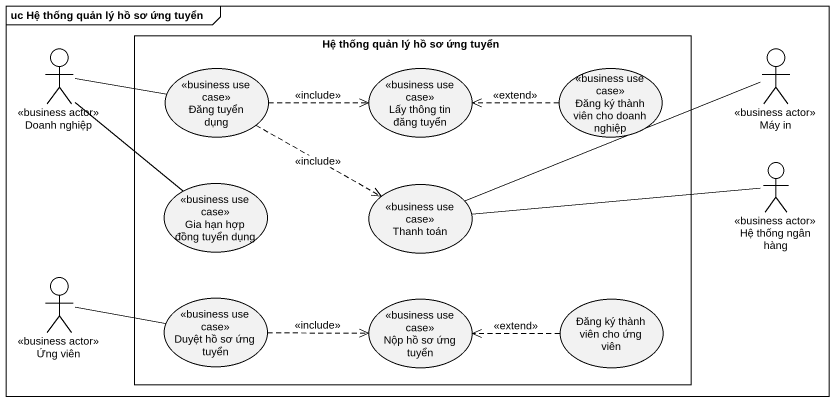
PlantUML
@startuml
mainframe uc Hệ thống quản lý hồ sơ ứng tuyển
actor "Doanh nghiệp" as Doanh_nghiệp <<business actor>>
rectangle "Hệ thống quản lý hồ sơ ứng tuyển" as Hệ_thống_quản_lý_hồ_sơ_ứng {
  usecase "Đăng tuyển dụng" as Đăng_tuyển_dụng <<business use case>>
  usecase "Lấy thông tin đăng tuyển" as Lấy_thông_tin_đăng_tuyển <<business use case>>
  usecase "Đăng ký thành viên cho doanh nghiệp" as Đăng_ký_thành_viên_cho <<business use case>>
  usecase "Gia hạn hợp đồng tuyển dụng" as Gia_hạn_hợp_đồng_tuyển_dụng <<business use case>>
  usecase "Thanh toán" as Thanh_toán <<business use case>>
  usecase "Duyệt hồ sơ ứng tuyển" as Duyệt_hồ_sơ_ứng_tuyển <<business use case>>
  usecase "Nộp hồ sơ ứng tuyển" as Nộp_hồ_sơ_ứng_tuyển <<business use case>>
  usecase "Đăng ký thành viên cho ứng viên" as Đăng_ký_thành_viên_cho_ứng
}
actor "Máy in" as Máy_in <<business actor>>
actor "Hệ thống ngân hàng" as Hệ_thống_ngân_hàng <<business actor>>
actor "Ứng viên" as Ứng_viên <<business actor>>
Doanh_nghiệp -right- Đăng_tuyển_dụng
Doanh_nghiệp -- Gia_hạn_hợp_đồng_tuyển_dụng
Đăng_tuyển_dụng .right.> Lấy_thông_tin_đăng_tuyển : <<include>>
Đăng_tuyển_dụng .right.> Thanh_toán : <<include>>
Đăng_ký_thành_viên_cho .left.> Lấy_thông_tin_đăng_tuyển : <<extend>>
Máy_in -left- Thanh_toán
Hệ_thống_ngân_hàng -left- Thanh_toán
Ứng_viên -right- Duyệt_hồ_sơ_ứng_tuyển
Duyệt_hồ_sơ_ứng_tuyển .right.> Nộp_hồ_sơ_ứng_tuyển : <<include>>
Đăng_ký_thành_viên_cho_ứng .left.> Nộp_hồ_sơ_ứng_tuyển : <<extend>>
@enduml
